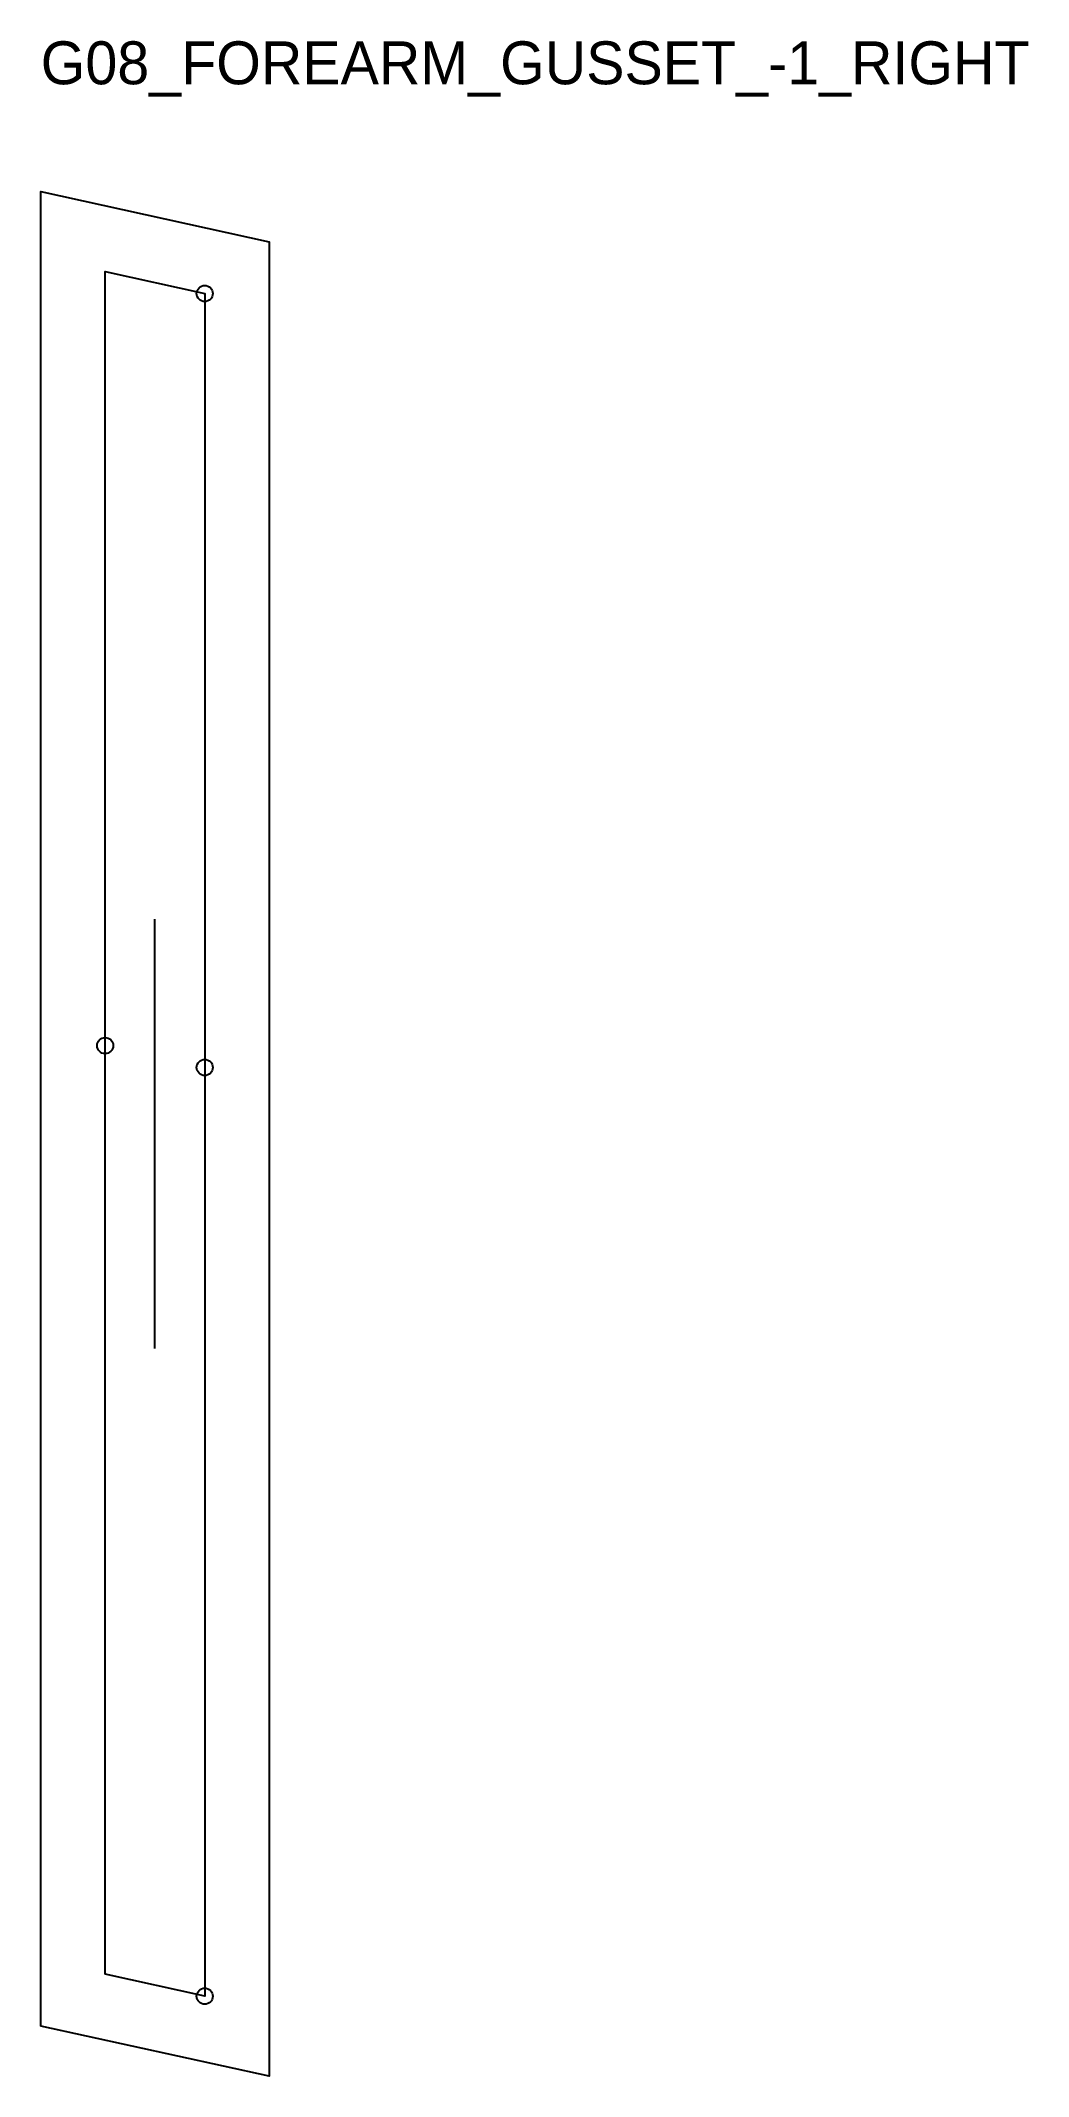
# Model space of a CAD drawing. Header units: millimetres. Extents: x -12 to 172, y -19 to 360.
import ezdxf

# ---------------------------------------------------------------- set-up
doc = ezdxf.new("R2010")
doc.units = ezdxf.units.MM
for name, color, linetype in [('CUT', 1, 'Continuous'), ('GRAIN', 3, 'Continuous'), ('ID', 7, 'Continuous'), ('NOTCH', 2, 'Continuous'), ('SEAM', 5, 'Continuous')]:
    doc.layers.add(name, color=color, linetype=linetype)

msp = doc.modelspace()

# ---------------------------------------------------------------- linework, layer by layer
at = {"layer": 'CUT'}
msp.add_lwpolyline([(-12, -9.65), (-12, 28.86), (-12, 57.71), (-12, 86.57), (-12, 115.42), (-12, 144.28), (-12, 173.13), (-12, 201.99), (-12, 230.85), (-12, 259.7), (-12, 288.56), (-12, 332.34), (30.56, 322.98), (30.56, 284.48), (30.56, 255.62), (30.56, 226.76), (30.56, 197.91), (30.56, 169.05), (30.56, 140.2), (30.56, 111.34), (30.56, 82.48), (30.56, 53.63), (30.56, 24.77), (30.56, -19.01), (-12, -9.65)], close=True, dxfattribs=at)
at = {"layer": 'GRAIN'}
msp.add_line((9.28, 116.67), (9.28, 196.67), dxfattribs=at)
at = {"layer": 'NOTCH'}
for centre in [(18.56, 313.33), (0, 173.13), (18.56, 169.05), (18.56, -4.08)]:
    msp.add_circle(centre, 1.5, dxfattribs=at)
at = {"layer": 'SEAM'}
msp.add_lwpolyline([(0, 0), (0, 28.86), (0, 57.71), (0, 86.57), (0, 115.42), (0, 144.28), (0, 173.13), (0, 201.99), (0, 230.85), (0, 259.7), (0, 288.56), (0, 317.41), (18.56, 313.33), (18.56, 284.48), (18.56, 255.62), (18.56, 226.76), (18.56, 197.91), (18.56, 169.05), (18.56, 140.2), (18.56, 111.34), (18.56, 82.48), (18.56, 53.63), (18.56, 24.77), (18.56, -4.08)], close=True, dxfattribs=at)

# ---------------------------------------------------------------- texts
at = {"layer": 'ID'}
msp.add_text('G08_FOREARM_GUSSET_-1_RIGHT', height=8, dxfattribs=at).set_placement((-12, 352.34))

doc.saveas('drawing.dxf')
